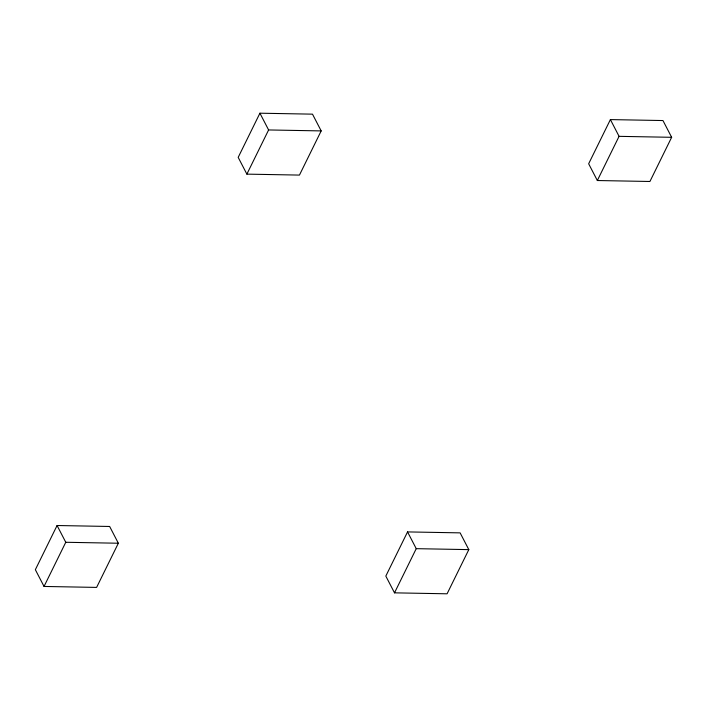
<?xml version="1.0" encoding="UTF-8"?>
<svg xmlns="http://www.w3.org/2000/svg" width="707" height="707" viewBox="0 0 707 707"><rect width="100%" height="100%" fill="white"/><g stroke="black" fill="none" stroke-linecap="round" stroke-linejoin="round"><path stroke-width="1.06" d="M57.081 525.513L35.35 569.692L44.037 586.448L96.603 587.411L118.343 543.232L109.656 526.476L57.081 525.513L65.769 542.278L44.037 586.448M259.92 113.2L238.188 157.378L246.876 174.134L299.45 175.089L321.181 130.91L312.494 114.154L259.92 113.2L268.607 129.955L246.876 174.134M407.55 531.911L385.819 576.09L394.506 592.846L447.08 593.8L468.812 549.622L460.124 532.866L407.55 531.911L416.237 548.667L394.506 592.846M610.397 119.589L588.657 163.768L597.344 180.524L649.919 181.487L671.65 137.308L662.963 120.552L610.397 119.589L619.076 136.345L597.344 180.524M268.607 129.955L321.181 130.91M619.076 136.345L671.65 137.308M65.769 542.278L118.343 543.232M416.237 548.667L468.812 549.622"/></g></svg>
